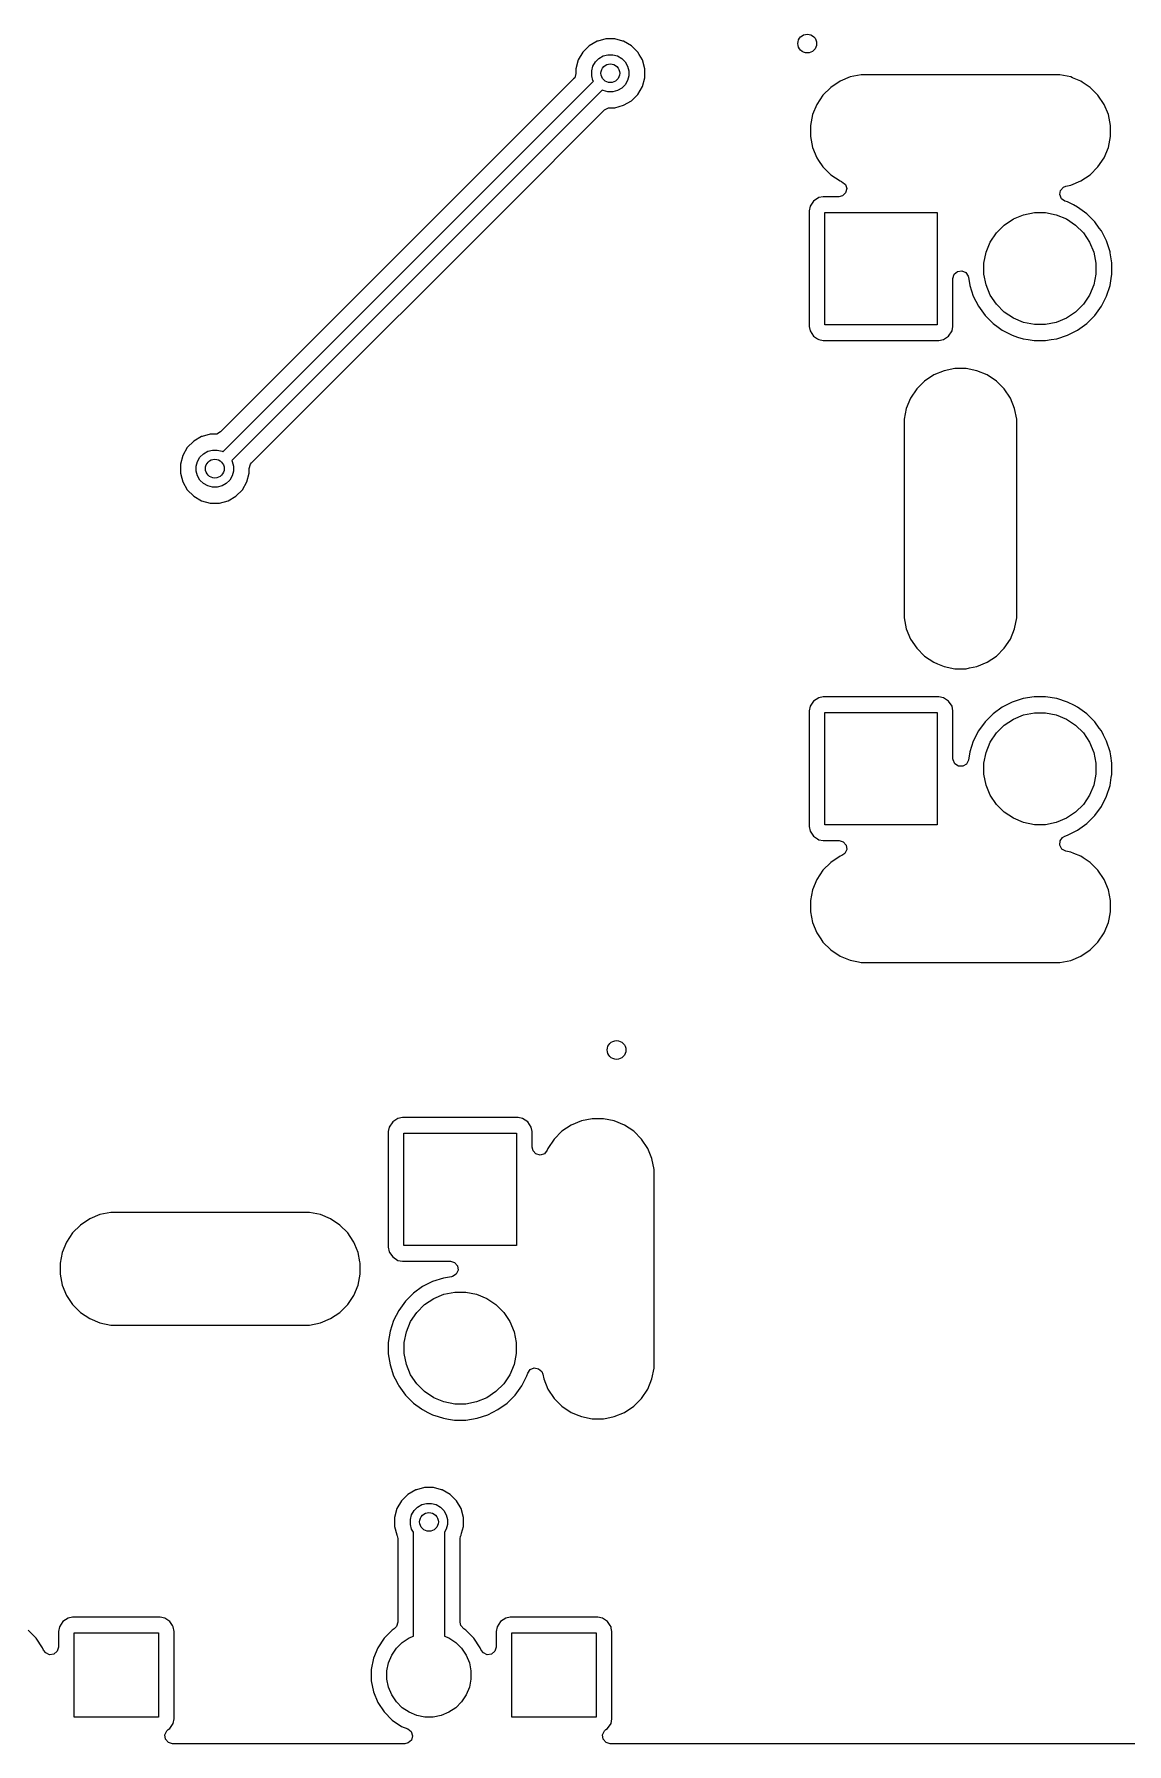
# Model space of a CAD drawing. Extents: x 45 to 205, y -97 to -37.
# Drawn here: x 132.19 to 149.66, y -96.6 to -69.25 of the extents above; entities that cross this region are included whole.
import ezdxf

# ---------------------------------------------------------------- set-up
doc = ezdxf.new("R2010")
doc.units = 0
doc.layers.add('BLACK', color=7, linetype='CONTINUOUS')

msp = doc.modelspace()

# ---------------------------------------------------------------- linework, layer by layer
at = {"layer": 'BLACK', "linetype": 'CONTINUOUS'}
for p, q in [((141.061972, -69.434563), (140.959483, -69.537052)), ((141.061978, -69.434558), (141.061972, -69.434563)), ((141.187501, -69.362087), (141.061978, -69.434558)), ((141.198983, -69.35901), (141.187501, -69.362087)), ((141.327515, -69.32457), (141.198983, -69.35901)), ((141.472465, -69.32457), (141.327515, -69.32457)), ((141.600996, -69.35901), (141.472465, -69.32457)), ((141.612479, -69.362087), (141.600996, -69.35901)), ((141.738001, -69.434558), (141.612478, -69.362087)), ((141.612478, -69.362087), (141.612479, -69.362087)), ((141.738007, -69.434563), (141.738001, -69.434558)), ((141.840496, -69.537052), (141.738007, -69.434563)), ((140.887006, -69.662585), (140.84949, -69.802595)), ((140.887007, -69.662581), (140.887006, -69.662585)), ((140.959478, -69.537058), (140.887007, -69.662581)), ((140.959483, -69.537052), (140.959478, -69.537058)), ((141.122826, -69.760265), (141.161984, -69.692442)), ((141.161984, -69.692442), (141.217362, -69.637064)), ((141.217362, -69.637064), (141.285185, -69.597906)), ((141.285185, -69.597906), (141.360832, -69.577637)), ((141.360832, -69.577637), (141.439148, -69.577637)), ((141.439148, -69.577637), (141.514795, -69.597906)), ((141.514795, -69.597906), (141.582618, -69.637064)), ((141.582618, -69.637064), (141.637996, -69.692442)), ((141.637996, -69.692442), (141.677154, -69.760265)), ((141.840501, -69.537058), (141.840496, -69.537052)), ((141.860989, -69.572545), (141.840501, -69.537058)), ((141.912974, -69.662585), (141.860989, -69.572545)), ((141.95049, -69.802595), (141.912974, -69.662585)), ((140.813171, -69.966207), (135.166127, -75.613251)), ((135.203068, -75.930569), (141.130489, -70.003148)), ((140.829805, -69.945565), (140.813171, -69.966207)), ((140.84949, -69.878526), (140.829805, -69.945565)), ((140.84949, -69.802595), (140.84949, -69.802597)), ((140.84949, -69.802597), (140.84949, -69.878526)), ((141.102557, -69.835912), (141.122826, -69.760265)), ((141.102557, -69.914228), (141.102557, -69.835912)), ((141.122826, -69.989875), (141.102557, -69.914228)), ((141.130489, -70.003148), (141.122826, -69.989875)), ((141.677154, -69.989875), (141.637996, -70.057698)), ((141.677154, -69.760265), (141.697423, -69.835912)), ((141.697423, -69.914228), (141.677154, -69.989875)), ((141.697423, -69.835912), (141.697423, -69.914228)), ((141.912974, -70.087555), (141.95049, -69.947545)), ((141.95049, -69.947545), (141.95049, -69.802595)), ((145.073447, -70.002125), (144.925977, -70.100664)), ((145.073461, -70.002118), (145.073447, -70.002125)), ((145.237319, -69.934242), (145.073461, -70.002118)), ((145.237329, -69.934239), (145.237319, -69.934242)), ((145.411297, -69.899631), (145.237329, -69.934239)), ((145.438717, -69.899631), (145.411297, -69.899631)), ((145.439657, -69.89957), (145.438717, -69.899631)), ((145.499982, -69.89957), (145.439657, -69.89957)), ((145.557565, -69.899569), (145.499982, -69.89957)), ((145.557568, -69.89957), (145.557565, -69.899569)), ((148.499982, -69.89957), (145.557568, -69.89957)), ((148.588676, -69.899569), (148.499982, -69.89957)), ((148.588678, -69.899569), (148.588676, -69.899569)), ((148.762661, -69.934173), (148.588678, -69.899569)), ((148.790165, -69.945565), (148.762661, -69.934173)), ((148.926549, -70.002054), (148.790165, -69.945565)), ((148.92655, -70.002055), (148.926548, -70.002054)), ((148.926548, -70.002054), (148.926549, -70.002054)), ((148.947531, -70.016074), (148.92655, -70.002055)), ((141.271911, -70.14457), (135.34449, -76.071991)), ((141.285185, -70.152234), (141.271911, -70.14457)), ((141.360832, -70.172503), (141.285185, -70.152234)), ((141.439148, -70.172503), (141.360832, -70.172503)), ((141.514795, -70.152234), (141.439148, -70.172503)), ((141.582618, -70.113076), (141.514795, -70.152234)), ((141.637996, -70.057698), (141.582618, -70.113076)), ((141.738005, -70.315579), (141.840499, -70.213085)), ((141.840499, -70.213085), (141.912974, -70.087555)), ((144.800555, -70.226088), (144.702013, -70.373568)), ((144.800557, -70.226086), (144.800555, -70.226088)), ((144.925971, -70.100669), (144.800557, -70.226086)), ((144.925977, -70.100664), (144.925971, -70.100669)), ((149.074043, -70.100603), (148.947531, -70.016074)), ((149.074046, -70.100606), (149.074043, -70.100603)), ((149.199482, -70.22604), (149.074046, -70.100606)), ((149.298036, -70.373534), (149.199482, -70.22604)), ((139.695351, -72.075391), (141.308853, -70.461889)), ((141.308853, -70.461889), (141.370176, -70.428404)), ((141.370176, -70.428404), (141.396534, -70.42557)), ((141.396534, -70.42557), (141.472462, -70.42557)), ((141.472462, -70.42557), (141.472465, -70.42557)), ((141.472465, -70.42557), (141.612475, -70.388054)), ((141.612475, -70.388054), (141.738005, -70.315579)), ((144.634132, -70.537452), (144.59953, -70.711409)), ((144.634137, -70.537435), (144.634132, -70.537452)), ((144.702007, -70.373579), (144.634137, -70.537435)), ((144.702013, -70.373568), (144.702007, -70.373579)), ((149.365922, -70.537422), (149.298036, -70.373534)), ((149.365922, -70.537426), (149.365922, -70.537422)), ((149.365923, -70.537427), (149.365922, -70.537426)), ((149.40053, -70.711401), (149.365923, -70.537427)), ((144.59953, -70.711409), (144.59953, -70.88879)), ((149.40053, -70.711404), (149.40053, -70.711401)), ((149.40053, -70.888796), (149.40053, -70.711404)), ((144.59953, -70.88879), (144.634132, -71.062747)), ((144.634132, -71.062747), (144.634137, -71.062764)), ((144.634137, -71.062764), (144.702007, -71.22662)), ((149.298036, -71.226666), (149.365922, -71.062778)), ((149.365922, -71.062778), (149.40053, -70.888796)), ((144.702007, -71.22662), (144.702009, -71.226625)), ((144.702009, -71.226625), (144.702011, -71.226628)), ((144.702011, -71.226628), (144.730643, -71.26948)), ((144.730643, -71.26948), (144.800555, -71.374111)), ((144.800555, -71.374111), (144.800557, -71.374113)), ((144.800557, -71.374113), (144.925971, -71.49953)), ((149.074046, -71.499594), (149.199482, -71.37416)), ((149.199482, -71.37416), (149.298036, -71.226666)), ((144.925971, -71.49953), (144.925977, -71.499535)), ((144.925977, -71.499535), (145.073447, -71.598074)), ((145.073447, -71.598074), (145.073451, -71.598076)), ((145.073451, -71.598076), (145.073457, -71.59808)), ((145.073457, -71.59808), (145.098334, -71.608384)), ((145.098334, -71.608384), (145.104671, -71.61101)), ((145.104671, -71.61101), (145.159074, -71.654852)), ((145.159074, -71.654852), (145.181137, -71.721147)), ((148.762661, -71.666027), (148.92655, -71.598145)), ((148.92655, -71.598145), (149.074046, -71.499594)), ((144.649389, -71.919469), (144.594023, -72.00233)), ((144.73225, -71.864103), (144.649389, -71.919469)), ((144.732254, -71.864102), (144.73225, -71.864103)), ((144.805313, -71.84957), (144.732254, -71.864102)), ((145.057216, -71.84957), (144.805313, -71.84957)), ((145.112718, -71.836455), (145.057216, -71.84957)), ((145.163856, -71.788846), (145.112718, -71.836455)), ((145.181137, -71.721147), (145.163856, -71.788846)), ((148.586771, -71.817071), (148.598686, -71.748224)), ((148.613969, -71.881429), (148.586771, -71.817071)), ((148.598686, -71.748224), (148.64593, -71.696749)), ((148.671645, -71.920867), (148.613969, -71.881429)), ((148.64593, -71.696749), (148.685769, -71.68132)), ((148.711626, -71.933857), (148.671645, -71.920867)), ((148.685769, -71.68132), (148.762661, -71.666027)), ((136.359436, -75.411306), (139.695351, -72.075391)), ((144.594022, -72.002334), (144.57949, -72.075391)), ((144.57949, -72.075391), (144.57949, -73.924748)), ((144.594023, -72.00233), (144.594022, -72.002334)), ((144.82999, -73.90007), (144.82999, -72.10007)), ((144.82999, -72.10007), (146.62999, -72.10007)), ((146.62999, -72.10007), (146.62999, -73.90007)), ((147.845733, -72.206341), (148.008734, -72.138824)), ((148.008734, -72.138824), (148.181775, -72.104404)), ((148.181775, -72.104404), (148.358205, -72.104404)), ((148.358205, -72.104404), (148.531246, -72.138824)), ((148.531246, -72.138824), (148.694247, -72.206341)), ((148.711629, -71.933858), (148.711626, -71.933857)), ((148.805371, -71.981623), (148.711629, -71.933858)), ((148.872984, -72.016074), (148.805371, -71.981623)), ((148.872986, -72.016075), (148.872984, -72.016074)), ((148.872987, -72.016076), (148.872986, -72.016075)), ((149.019484, -72.122511), (148.872987, -72.016076)), ((149.019489, -72.122515), (149.019484, -72.122511)), ((149.147544, -72.25057), (149.019489, -72.122515)), ((147.476261, -72.575813), (147.574281, -72.429116)), ((147.574281, -72.429116), (147.699036, -72.304361)), ((147.699036, -72.304361), (147.845733, -72.206341)), ((148.694247, -72.206341), (148.840944, -72.304361)), ((148.840944, -72.304361), (148.965699, -72.429116)), ((148.965699, -72.429116), (149.063719, -72.575813)), ((149.147548, -72.250575), (149.147544, -72.25057)), ((149.220408, -72.35086), (149.147548, -72.250575)), ((149.253986, -72.397076), (149.220408, -72.35086)), ((149.290939, -72.4696), (149.253986, -72.397076)), ((149.336201, -72.55843), (149.290939, -72.4696)), ((147.374324, -72.911855), (147.408744, -72.738814)), ((147.408744, -72.738814), (147.476261, -72.575813)), ((149.063719, -72.575813), (149.131236, -72.738814)), ((149.131236, -72.738814), (149.165656, -72.911855)), ((149.336201, -72.558431), (149.336201, -72.55843)), ((149.392161, -72.730661), (149.336201, -72.558431)), ((149.394461, -72.745184), (149.392161, -72.730661)), ((149.42049, -72.909518), (149.394461, -72.745184)), ((147.374324, -73.088285), (147.374324, -72.911855)), ((149.165656, -72.911855), (149.165656, -73.088285)), ((149.42049, -73.090621), (149.42049, -72.909518)), ((146.88049, -73.157201), (146.900175, -73.090162)), ((146.88049, -73.924744), (146.88049, -73.157201)), ((146.900175, -73.090162), (146.952979, -73.044407)), ((146.952979, -73.044407), (147.022137, -73.034463)), ((147.022137, -73.034463), (147.085693, -73.063488)), ((147.085693, -73.063488), (147.123467, -73.122266)), ((147.123467, -73.122266), (147.126963, -73.137803)), ((147.126963, -73.137803), (147.147819, -73.26948)), ((147.147819, -73.26948), (147.203777, -73.441706)), ((147.408744, -73.261326), (147.374324, -73.088285)), ((147.476261, -73.424327), (147.408744, -73.261326)), ((149.131236, -73.261326), (149.063719, -73.424327)), ((149.165656, -73.088285), (149.131236, -73.261326)), ((149.336201, -73.441709), (149.392161, -73.269479)), ((149.392161, -73.269479), (149.409944, -73.157201)), ((149.409944, -73.157201), (149.42049, -73.090621)), ((147.203777, -73.441706), (147.203778, -73.441709)), ((147.203778, -73.441709), (147.285996, -73.603067)), ((147.574281, -73.571024), (147.476261, -73.424327)), ((149.063719, -73.424327), (148.965699, -73.571024)), ((149.253986, -73.603064), (149.336201, -73.441709)), ((147.285996, -73.603067), (147.392431, -73.749564)), ((147.392431, -73.749564), (147.392435, -73.749569)), ((147.392435, -73.749569), (147.52049, -73.877624)), ((147.699036, -73.695779), (147.574281, -73.571024)), ((147.845733, -73.793799), (147.699036, -73.695779)), ((148.008734, -73.861316), (147.845733, -73.793799)), ((148.694247, -73.793799), (148.531246, -73.861316)), ((148.840944, -73.695779), (148.694247, -73.793799)), ((148.965699, -73.571024), (148.840944, -73.695779)), ((149.019491, -73.877623), (149.147543, -73.749571)), ((149.147543, -73.749571), (149.253986, -73.603064)), ((144.57949, -73.924748), (144.594022, -73.997805)), ((144.594022, -73.997805), (144.594023, -73.997809)), ((144.594023, -73.997809), (144.594024, -73.99781)), ((144.594024, -73.99781), (144.649389, -74.080671)), ((144.649389, -74.080671), (144.711604, -74.122241)), ((146.62999, -73.90007), (144.82999, -73.90007)), ((146.72773, -74.136036), (146.810591, -74.080671)), ((146.810591, -74.080671), (146.865956, -73.99781)), ((146.865956, -73.99781), (146.88049, -73.924744)), ((147.52049, -73.877624), (147.520495, -73.877628)), ((147.520495, -73.877628), (147.60302, -73.937585)), ((147.60302, -73.937585), (147.666996, -73.984066)), ((147.666996, -73.984066), (147.739903, -74.021214)), ((147.739903, -74.021214), (147.82835, -74.066281)), ((147.82835, -74.066281), (147.828353, -74.066282)), ((147.828353, -74.066282), (147.914466, -74.094261)), ((147.914466, -74.094261), (148.000581, -74.122241)), ((148.181775, -73.895736), (148.008734, -73.861316)), ((148.358205, -73.895736), (148.181775, -73.895736)), ((148.531246, -73.861316), (148.358205, -73.895736)), ((148.539399, -74.122241), (148.711629, -74.066281)), ((148.711629, -74.066281), (148.872984, -73.984066)), ((148.872984, -73.984066), (149.019491, -73.877623)), ((144.711604, -74.122241), (144.73225, -74.136036)), ((144.73225, -74.136036), (144.732254, -74.136037)), ((144.732254, -74.136037), (144.805311, -74.150569)), ((144.805311, -74.150569), (144.805314, -74.15057)), ((144.805314, -74.15057), (144.805316, -74.15057)), ((144.805316, -74.15057), (146.654666, -74.15057)), ((146.654666, -74.15057), (146.654667, -74.150569)), ((146.654667, -74.150569), (146.72773, -74.136036)), ((148.000581, -74.122241), (148.083419, -74.135361)), ((148.083419, -74.135361), (148.179439, -74.15057)), ((148.179439, -74.15057), (148.179444, -74.15057)), ((148.179444, -74.15057), (148.360541, -74.15057)), ((148.360541, -74.15057), (148.4523, -74.136036)), ((148.4523, -74.136036), (148.539399, -74.122241)), ((146.737326, -74.634108), (146.573453, -74.701985)), ((146.737335, -74.634105), (146.737326, -74.634108)), ((146.9113, -74.599502), (146.737335, -74.634105)), ((146.911303, -74.599502), (146.9113, -74.599502)), ((147.088685, -74.599502), (146.911303, -74.599502)), ((147.088688, -74.599502), (147.088685, -74.599502)), ((147.262652, -74.634105), (147.088688, -74.599502)), ((147.262661, -74.634108), (147.262652, -74.634105)), ((147.426534, -74.701985), (147.262661, -74.634108)), ((146.300529, -74.925967), (146.201984, -75.073448)), ((146.300532, -74.925963), (146.300529, -74.925967)), ((146.425955, -74.80054), (146.300532, -74.925963)), ((146.425959, -74.800537), (146.425955, -74.80054)), ((146.57344, -74.701992), (146.425959, -74.800537)), ((146.573453, -74.701985), (146.57344, -74.701992)), ((147.426547, -74.701992), (147.426534, -74.701985)), ((147.574028, -74.800537), (147.426547, -74.701992)), ((147.574032, -74.80054), (147.574028, -74.800537)), ((147.699455, -74.925963), (147.574032, -74.80054)), ((147.699458, -74.925967), (147.699455, -74.925963)), ((147.798003, -75.073448), (147.699458, -74.925967)), ((146.201977, -75.073461), (146.1341, -75.237334)), ((146.201984, -75.073448), (146.201977, -75.073461)), ((147.79801, -75.073461), (147.798003, -75.073448)), ((147.865887, -75.237334), (147.79801, -75.073461)), ((135.661809, -76.108933), (136.359436, -75.411306)), ((146.134097, -75.237343), (146.099494, -75.411306)), ((146.099494, -75.411306), (146.099494, -78.588697)), ((146.1341, -75.237334), (146.134097, -75.237343)), ((147.86589, -75.237343), (147.865887, -75.237334)), ((147.900493, -75.411306), (147.86589, -75.237343)), ((147.900494, -75.411308), (147.900493, -75.411306)), ((147.900494, -75.411311), (147.900494, -75.411308)), ((147.900494, -75.447275), (147.900494, -75.411311)), ((147.900494, -78.442419), (147.900494, -75.447275)), ((134.862501, -75.687087), (134.736978, -75.759558)), ((134.873983, -75.68401), (134.862501, -75.687087)), ((135.002515, -75.64957), (134.873983, -75.68401)), ((135.078446, -75.64957), (135.002515, -75.64957)), ((135.104804, -75.646736), (135.078446, -75.64957)), ((135.166127, -75.613251), (135.104804, -75.646736)), ((134.562006, -75.987585), (134.52449, -76.127595)), ((134.562007, -75.987581), (134.562006, -75.987585)), ((134.634478, -75.862058), (134.562007, -75.987581)), ((134.634483, -75.862052), (134.634478, -75.862058)), ((134.736972, -75.759563), (134.634483, -75.862052)), ((134.736978, -75.759558), (134.736972, -75.759563)), ((134.797826, -76.085265), (134.836984, -76.017442)), ((134.836984, -76.017442), (134.892362, -75.962064)), ((134.892362, -75.962064), (134.960185, -75.922906)), ((134.960185, -75.922906), (135.035832, -75.902637)), ((135.035832, -75.902637), (135.114148, -75.902637)), ((135.114148, -75.902637), (135.189795, -75.922906)), ((135.189795, -75.922906), (135.203068, -75.930569)), ((134.52449, -76.127595), (134.52449, -76.272545)), ((134.52449, -76.272545), (134.546189, -76.353526)), ((134.777557, -76.160912), (134.797826, -76.085265)), ((134.777557, -76.239228), (134.777557, -76.160912)), ((134.797826, -76.314875), (134.777557, -76.239228)), ((135.34449, -76.071991), (135.352154, -76.085265)), ((135.352154, -76.085265), (135.372423, -76.160912)), ((135.372423, -76.239228), (135.352154, -76.314875)), ((135.372423, -76.160912), (135.372423, -76.239228)), ((135.587974, -76.412555), (135.62549, -76.272545)), ((135.62549, -76.196614), (135.645175, -76.129575)), ((135.62549, -76.272545), (135.62549, -76.196614)), ((135.645175, -76.129575), (135.661809, -76.108933)), ((134.546189, -76.353526), (134.562007, -76.412558)), ((134.562007, -76.412558), (134.634478, -76.538081)), ((134.634478, -76.538081), (134.63448, -76.538083)), ((134.63448, -76.538083), (134.634481, -76.538085)), ((134.634481, -76.538085), (134.736975, -76.640579)), ((134.836984, -76.382698), (134.797826, -76.314875)), ((134.892362, -76.438076), (134.836984, -76.382698)), ((134.960185, -76.477234), (134.892362, -76.438076)), ((135.035832, -76.497503), (134.960185, -76.477234)), ((135.114148, -76.497503), (135.035832, -76.497503)), ((135.189795, -76.477234), (135.114148, -76.497503)), ((135.257618, -76.438076), (135.189795, -76.477234)), ((135.312996, -76.382698), (135.257618, -76.438076)), ((135.352154, -76.314875), (135.312996, -76.382698)), ((135.413005, -76.640579), (135.515499, -76.538085)), ((135.515499, -76.538085), (135.587974, -76.412555)), ((134.736975, -76.640579), (134.736976, -76.64058)), ((134.736976, -76.64058), (134.736978, -76.640581)), ((134.736978, -76.640581), (134.862501, -76.713052)), ((134.862501, -76.713052), (134.862502, -76.713052)), ((134.862502, -76.713052), (134.862505, -76.713054)), ((134.862505, -76.713054), (135.002515, -76.75057)), ((135.002515, -76.75057), (135.002518, -76.75057)), ((135.002518, -76.75057), (135.147462, -76.75057)), ((135.147462, -76.75057), (135.147465, -76.75057)), ((135.147465, -76.75057), (135.287475, -76.713054)), ((135.287475, -76.713054), (135.413005, -76.640579)), ((147.900494, -78.500002), (147.900494, -78.442419)), ((146.099494, -78.588697), (146.134097, -78.76266)), ((146.134097, -78.76266), (146.1341, -78.762669)), ((146.1341, -78.762669), (146.201977, -78.926542)), ((147.798007, -78.926549), (147.865888, -78.762668)), ((147.865888, -78.762668), (147.900494, -78.588693)), ((147.900494, -78.588693), (147.900494, -78.500002)), ((146.201977, -78.926542), (146.201984, -78.926555)), ((146.201984, -78.926555), (146.300529, -79.074036)), ((147.699458, -79.074037), (147.798007, -78.926549)), ((146.300529, -79.074036), (146.300532, -79.07404)), ((146.300532, -79.07404), (146.425955, -79.199463)), ((146.425955, -79.199463), (146.425959, -79.199466)), ((146.425959, -79.199466), (146.57344, -79.298011)), ((146.57344, -79.298011), (146.573453, -79.298018)), ((146.573453, -79.298018), (146.630418, -79.321613)), ((147.26266, -79.365896), (147.426541, -79.298015)), ((147.426541, -79.298015), (147.574029, -79.199466)), ((147.574029, -79.199466), (147.699458, -79.074037)), ((146.630418, -79.321613), (146.737328, -79.365896)), ((146.737328, -79.365896), (146.73733, -79.365896)), ((146.73733, -79.365896), (146.737335, -79.365898)), ((146.737335, -79.365898), (146.911298, -79.400501)), ((146.911298, -79.400501), (146.911301, -79.400502)), ((146.911301, -79.400502), (146.911303, -79.400502)), ((146.911303, -79.400502), (147.088687, -79.400502)), ((147.088687, -79.400502), (147.088688, -79.400501)), ((147.088688, -79.400501), (147.146676, -79.388966)), ((147.146676, -79.388966), (147.262652, -79.365898)), ((147.262652, -79.365898), (147.262655, -79.365896)), ((147.262655, -79.365896), (147.26266, -79.365896)), ((144.805313, -79.84957), (144.732254, -79.864102)), ((144.805316, -79.84957), (144.805313, -79.84957)), ((146.654664, -79.84957), (144.805316, -79.84957)), ((146.654667, -79.84957), (146.654664, -79.84957)), ((146.727725, -79.864102), (146.654667, -79.84957)), ((148.179439, -79.84957), (148.000579, -79.877899)), ((148.179444, -79.84957), (148.179439, -79.84957)), ((148.360536, -79.84957), (148.179444, -79.84957)), ((148.360541, -79.84957), (148.360536, -79.84957)), ((148.5394, -79.877899), (148.360541, -79.84957)), ((144.594022, -80.002334), (144.57949, -80.075391)), ((144.57949, -80.075391), (144.57949, -81.924748)), ((144.594023, -80.00233), (144.594022, -80.002334)), ((144.649389, -79.919469), (144.594023, -80.00233)), ((144.73225, -79.864103), (144.649389, -79.919469)), ((144.732254, -79.864102), (144.73225, -79.864103)), ((144.82999, -81.90007), (144.82999, -80.10007)), ((144.82999, -80.10007), (146.62999, -80.10007)), ((146.62999, -80.10007), (146.62999, -81.90007)), ((146.727729, -79.864103), (146.727725, -79.864102)), ((146.729393, -79.865215), (146.727729, -79.864103)), ((146.810591, -79.919469), (146.729393, -79.865215)), ((146.865956, -80.00233), (146.810591, -79.919469)), ((146.865957, -80.002334), (146.865956, -80.00233)), ((146.880489, -80.075391), (146.865957, -80.002334)), ((146.88049, -80.075393), (146.880489, -80.075391)), ((146.88049, -80.842938), (146.88049, -80.075393)), ((147.52049, -80.122515), (147.392435, -80.25057)), ((147.520495, -80.122511), (147.52049, -80.122515)), ((147.666992, -80.016076), (147.520495, -80.122511)), ((147.82835, -79.933858), (147.666992, -80.016076)), ((147.828353, -79.933857), (147.82835, -79.933858)), ((148.000579, -79.877899), (147.828353, -79.933857)), ((148.008734, -80.138824), (148.181775, -80.104404)), ((148.181775, -80.104404), (148.358205, -80.104404)), ((148.358205, -80.104404), (148.531246, -80.138824)), ((148.711626, -79.933857), (148.5394, -79.877899)), ((148.711629, -79.933858), (148.711626, -79.933857)), ((148.82129, -79.989734), (148.711629, -79.933858)), ((148.872984, -80.016074), (148.82129, -79.989734)), ((148.872986, -80.016075), (148.872984, -80.016074)), ((148.872987, -80.016076), (148.872986, -80.016075)), ((149.019484, -80.122511), (148.872987, -80.016076)), ((149.019489, -80.122515), (149.019484, -80.122511)), ((149.147544, -80.25057), (149.019489, -80.122515)), ((147.285996, -80.397072), (147.203778, -80.55843)), ((147.392431, -80.250575), (147.285996, -80.397072)), ((147.392435, -80.25057), (147.392431, -80.250575)), ((147.574281, -80.429116), (147.699036, -80.304361)), ((147.699036, -80.304361), (147.845733, -80.206341)), ((147.845733, -80.206341), (148.008734, -80.138824)), ((148.531246, -80.138824), (148.694247, -80.206341)), ((148.694247, -80.206341), (148.840944, -80.304361)), ((148.840944, -80.304361), (148.965699, -80.429116)), ((149.147548, -80.250575), (149.147544, -80.25057)), ((149.219441, -80.349529), (149.147548, -80.250575)), ((149.253986, -80.397076), (149.219441, -80.349529)), ((149.287096, -80.462058), (149.253986, -80.397076)), ((147.203777, -80.558433), (147.147819, -80.730659)), ((147.203778, -80.55843), (147.203777, -80.558433)), ((147.408744, -80.738814), (147.476261, -80.575813)), ((147.476261, -80.575813), (147.574281, -80.429116)), ((148.965699, -80.429116), (149.063719, -80.575813)), ((149.063719, -80.575813), (149.131236, -80.738814)), ((149.336201, -80.55843), (149.287096, -80.462058)), ((149.336201, -80.558431), (149.336201, -80.55843)), ((149.392161, -80.730661), (149.336201, -80.558431)), ((146.881513, -80.85883), (146.88049, -80.842938)), ((146.909627, -80.922794), (146.881513, -80.85883)), ((146.967859, -80.961404), (146.909627, -80.922794)), ((147.097034, -80.925471), (147.037722, -80.962402)), ((147.126963, -80.862336), (147.097034, -80.925471)), ((147.147819, -80.730659), (147.126963, -80.862336)), ((147.374324, -80.911855), (147.408744, -80.738814)), ((147.374324, -81.088285), (147.374324, -80.911855)), ((149.131236, -80.738814), (149.165656, -80.911855)), ((149.165656, -80.911855), (149.165656, -81.088285)), ((149.402615, -80.796668), (149.392161, -80.730661)), ((149.42049, -80.909518), (149.402615, -80.796668)), ((149.42049, -81.090621), (149.42049, -80.909518)), ((147.037722, -80.962402), (146.967859, -80.961404)), ((147.408744, -81.261326), (147.374324, -81.088285)), ((149.165656, -81.088285), (149.131236, -81.261326)), ((149.392161, -81.269479), (149.412461, -81.141309)), ((149.412461, -81.141309), (149.42049, -81.090621)), ((147.476261, -81.424327), (147.408744, -81.261326)), ((147.574281, -81.571024), (147.476261, -81.424327)), ((149.063719, -81.424327), (148.965699, -81.571024)), ((149.131236, -81.261326), (149.063719, -81.424327)), ((149.253986, -81.603064), (149.336201, -81.441709)), ((149.336201, -81.441709), (149.392161, -81.269479)), ((147.699036, -81.695779), (147.574281, -81.571024)), ((147.845733, -81.793799), (147.699036, -81.695779)), ((148.840944, -81.695779), (148.694247, -81.793799)), ((148.965699, -81.571024), (148.840944, -81.695779)), ((149.019491, -81.877623), (149.147543, -81.749571)), ((149.147543, -81.749571), (149.253986, -81.603064)), ((144.57949, -81.924748), (144.594022, -81.997805)), ((144.594022, -81.997805), (144.594023, -81.997809)), ((144.594023, -81.997809), (144.604532, -82.013537)), ((144.604532, -82.013537), (144.649389, -82.080671)), ((146.62999, -81.90007), (144.82999, -81.90007)), ((148.008734, -81.861316), (147.845733, -81.793799)), ((148.181775, -81.895736), (148.008734, -81.861316)), ((148.358205, -81.895736), (148.181775, -81.895736)), ((148.531246, -81.861316), (148.358205, -81.895736)), ((148.694247, -81.793799), (148.531246, -81.861316)), ((148.711629, -82.066281), (148.872984, -81.984066)), ((148.872984, -81.984066), (149.019491, -81.877623)), ((144.649389, -82.080671), (144.713321, -82.123388)), ((144.713321, -82.123388), (144.73225, -82.136036)), ((144.73225, -82.136036), (144.732254, -82.136037)), ((144.732254, -82.136037), (144.805311, -82.150569)), ((144.805311, -82.150569), (144.805314, -82.15057)), ((144.805314, -82.15057), (145.057361, -82.15057)), ((145.057361, -82.15057), (145.1244, -82.170255)), ((145.1244, -82.170255), (145.170155, -82.223059)), ((145.180099, -82.292217), (145.151074, -82.355773)), ((145.170155, -82.223059), (145.180099, -82.292217)), ((148.589173, -82.225758), (148.592912, -82.155988)), ((148.623748, -82.286473), (148.589173, -82.225758)), ((148.592912, -82.155988), (148.633778, -82.099316)), ((148.685658, -82.318857), (148.623748, -82.286473)), ((148.633778, -82.099316), (148.671529, -82.079309)), ((148.671529, -82.079309), (148.711629, -82.066281)), ((148.762661, -82.334173), (148.685658, -82.318857)), ((144.925971, -82.500669), (144.800557, -82.626086)), ((144.925977, -82.500664), (144.925971, -82.500669)), ((145.073447, -82.402125), (144.925977, -82.500664)), ((145.073461, -82.402118), (145.073447, -82.402125)), ((145.104816, -82.38913), (145.073461, -82.402118)), ((145.151074, -82.355773), (145.104816, -82.38913)), ((148.81481, -82.355773), (148.762661, -82.334173)), ((148.926549, -82.402054), (148.81481, -82.355773)), ((148.92655, -82.402055), (148.926548, -82.402054)), ((148.926548, -82.402054), (148.926549, -82.402054)), ((148.962056, -82.425779), (148.92655, -82.402055)), ((149.074043, -82.500603), (148.962056, -82.425779)), ((149.074046, -82.500606), (149.074043, -82.500603)), ((149.199482, -82.62604), (149.074046, -82.500606)), ((144.702007, -82.773579), (144.634137, -82.937435)), ((144.702013, -82.773568), (144.702007, -82.773579)), ((144.800555, -82.626088), (144.702013, -82.773568)), ((144.800557, -82.626086), (144.800555, -82.626088)), ((149.298036, -82.773534), (149.199482, -82.62604)), ((149.365922, -82.937422), (149.298036, -82.773534)), ((144.634132, -82.937452), (144.59953, -83.111409)), ((144.59953, -83.111409), (144.59953, -83.28879)), ((144.634137, -82.937435), (144.634132, -82.937452)), ((149.365922, -82.937426), (149.365922, -82.937422)), ((149.365923, -82.937427), (149.365922, -82.937426)), ((149.40053, -83.111401), (149.365923, -82.937427)), ((149.40053, -83.288798), (149.40053, -83.111401)), ((144.59953, -83.28879), (144.634132, -83.462747)), ((149.365922, -83.462778), (149.377247, -83.405842)), ((149.377247, -83.405842), (149.40053, -83.288798)), ((144.634132, -83.462747), (144.634137, -83.462764)), ((144.634137, -83.462764), (144.702007, -83.62662)), ((144.702007, -83.62662), (144.702009, -83.626625)), ((144.702009, -83.626625), (144.702011, -83.626628)), ((144.702011, -83.626628), (144.766054, -83.722477)), ((149.199482, -83.77416), (149.298036, -83.626666)), ((149.298036, -83.626666), (149.365922, -83.462778)), ((144.766054, -83.722477), (144.800555, -83.774111)), ((144.800555, -83.774111), (144.800557, -83.774113)), ((144.800557, -83.774113), (144.925971, -83.89953)), ((144.925971, -83.89953), (144.925977, -83.899535)), ((144.925977, -83.899535), (145.073447, -83.998074)), ((148.92655, -83.998145), (149.074046, -83.899594)), ((149.074046, -83.899594), (149.199482, -83.77416)), ((145.073447, -83.998074), (145.073451, -83.998076)), ((145.073451, -83.998076), (145.073457, -83.99808)), ((145.073457, -83.99808), (145.237329, -84.065961)), ((145.237329, -84.065961), (145.368092, -84.091973)), ((145.368092, -84.091973), (145.411294, -84.100568)), ((145.411294, -84.100568), (145.411295, -84.100568)), ((145.411295, -84.100568), (145.435426, -84.100568)), ((145.435426, -84.100568), (145.447258, -84.100568)), ((145.447258, -84.100568), (145.447263, -84.10057)), ((145.447263, -84.10057), (145.499982, -84.10057)), ((145.499982, -84.10057), (145.557565, -84.100571)), ((145.557565, -84.100571), (145.557568, -84.10057)), ((145.557568, -84.10057), (148.44856, -84.10057)), ((148.44856, -84.10057), (148.44876, -84.100629)), ((148.44876, -84.100629), (148.499982, -84.100629)), ((148.499982, -84.100629), (148.499982, -84.10063)), ((148.499982, -84.10063), (148.588678, -84.100631)), ((148.588678, -84.100631), (148.762661, -84.066027)), ((148.762661, -84.066027), (148.92655, -83.998145)), ((137.919389, -86.649469), (137.864023, -86.73233)), ((138.00225, -86.594103), (137.919389, -86.649469)), ((138.002254, -86.594102), (138.00225, -86.594103)), ((138.075313, -86.57957), (138.002254, -86.594102)), ((138.075316, -86.57957), (138.075313, -86.57957)), ((139.924664, -86.57957), (138.075316, -86.57957)), ((139.924667, -86.57957), (139.924664, -86.57957)), ((139.997725, -86.594102), (139.924667, -86.57957)), ((139.997729, -86.594103), (139.997725, -86.594102)), ((139.99773, -86.594104), (139.997729, -86.594103)), ((140.080591, -86.649469), (139.99773, -86.594104)), ((140.135956, -86.73233), (140.080591, -86.649469)), ((140.937322, -86.634176), (140.773449, -86.702053)), ((140.937331, -86.634173), (140.937322, -86.634176)), ((141.111296, -86.59957), (140.937331, -86.634173)), ((141.111299, -86.59957), (141.111296, -86.59957)), ((141.288681, -86.59957), (141.111299, -86.59957)), ((141.288684, -86.59957), (141.288681, -86.59957)), ((141.462648, -86.634173), (141.288684, -86.59957)), ((141.462657, -86.634176), (141.462648, -86.634173)), ((141.62653, -86.702053), (141.462657, -86.634176)), ((137.864022, -86.732334), (137.84949, -86.805391)), ((137.84949, -86.805391), (137.84949, -88.654748)), ((137.864023, -86.73233), (137.864022, -86.732334)), ((138.09999, -88.63007), (138.09999, -86.83007)), ((138.09999, -86.83007), (139.89999, -86.83007)), ((139.89999, -86.83007), (139.89999, -88.63007)), ((140.135957, -86.732334), (140.135956, -86.73233)), ((140.150489, -86.805391), (140.135957, -86.732334)), ((140.15049, -86.805393), (140.150489, -86.805391)), ((140.15049, -87.057276), (140.15049, -86.805393)), ((140.500525, -86.926035), (140.40198, -87.073516)), ((140.500528, -86.926031), (140.500525, -86.926035)), ((140.625951, -86.800608), (140.500528, -86.926031)), ((140.625955, -86.800605), (140.625951, -86.800608)), ((140.773436, -86.70206), (140.625955, -86.800605)), ((140.773449, -86.702053), (140.773436, -86.70206)), ((141.626543, -86.70206), (141.62653, -86.702053)), ((141.774024, -86.800605), (141.626543, -86.70206)), ((141.774028, -86.800608), (141.774024, -86.800605)), ((141.899451, -86.926031), (141.774028, -86.800608)), ((141.899454, -86.926035), (141.899451, -86.926031)), ((141.997999, -87.073516), (141.899454, -86.926035)), ((140.163606, -87.112781), (140.15049, -87.057276)), ((140.211217, -87.163918), (140.163606, -87.112781)), ((140.278916, -87.181197), (140.211217, -87.163918)), ((140.34521, -87.159132), (140.278916, -87.181197)), ((140.389051, -87.104728), (140.34521, -87.159132)), ((140.401973, -87.073529), (140.389051, -87.104728)), ((140.40198, -87.073516), (140.401973, -87.073529)), ((141.998006, -87.073529), (141.997999, -87.073516)), ((142.065883, -87.237402), (141.998006, -87.073529)), ((142.065886, -87.237411), (142.065883, -87.237402)), ((142.100489, -87.411374), (142.065886, -87.237411)), ((142.10049, -87.411376), (142.100489, -87.411374)), ((142.10049, -90.588763), (142.10049, -87.411376)), ((132.92596, -88.300537), (132.800531, -88.425968)), ((133.073448, -88.201987), (132.92596, -88.300537)), ((133.237318, -88.134107), (133.073448, -88.201987)), ((133.237329, -88.134104), (133.237318, -88.134107)), ((133.411295, -88.099498), (133.237329, -88.134104)), ((133.551337, -88.099497), (133.411295, -88.099498)), ((133.551355, -88.099502), (133.551337, -88.099497)), ((136.499989, -88.099502), (133.551355, -88.099502)), ((136.588679, -88.099501), (136.499989, -88.099502)), ((136.588681, -88.099501), (136.588679, -88.099501)), ((136.762657, -88.134105), (136.588681, -88.099501)), ((136.762659, -88.134106), (136.762657, -88.134105)), ((136.762667, -88.134108), (136.762659, -88.134106)), ((136.926531, -88.201982), (136.762667, -88.134108)), ((136.926536, -88.201984), (136.926531, -88.201982)), ((136.926539, -88.201986), (136.926536, -88.201984)), ((137.074029, -88.300534), (136.926539, -88.201986)), ((137.199459, -88.425962), (137.074029, -88.300534)), ((132.701982, -88.573457), (132.634103, -88.737333)), ((132.800531, -88.425968), (132.701982, -88.573457)), ((137.287974, -88.558433), (137.199459, -88.425962)), ((137.29801, -88.573453), (137.287974, -88.558433)), ((137.313387, -88.610576), (137.29801, -88.573453)), ((137.365892, -88.737333), (137.313387, -88.610576)), ((132.6341, -88.737342), (132.599498, -88.911304)), ((132.634103, -88.737333), (132.6341, -88.737342)), ((137.396485, -88.891134), (137.365892, -88.737333)), ((137.84949, -88.654748), (137.864022, -88.727805)), ((137.864022, -88.727805), (137.864023, -88.727809)), ((137.864023, -88.727809), (137.870393, -88.737342)), ((137.870393, -88.737342), (137.919389, -88.810671)), ((137.919389, -88.810671), (138.00225, -88.866036)), ((138.00225, -88.866036), (138.002254, -88.866037)), ((138.002254, -88.866037), (138.075311, -88.880569)), ((138.075311, -88.880569), (138.075314, -88.88057)), ((138.075314, -88.88057), (138.842859, -88.88057)), ((139.89999, -88.63007), (138.09999, -88.63007)), ((138.842859, -88.88057), (138.909898, -88.900255)), ((132.599498, -88.911304), (132.599498, -89.088695)), ((132.599498, -89.088695), (132.6341, -89.262657)), ((137.365892, -89.262667), (137.400498, -89.088692)), ((137.400497, -88.911303), (137.396485, -88.891134)), ((137.400498, -88.911305), (137.400497, -88.911303)), ((137.400498, -88.911308), (137.400498, -88.911305)), ((137.400498, -89.088692), (137.400498, -88.911308)), ((138.730579, -89.147899), (138.558353, -89.203857)), ((138.862257, -89.127043), (138.730579, -89.147899)), ((138.877794, -89.123547), (138.862257, -89.127043)), ((138.936572, -89.085773), (138.877794, -89.123547)), ((138.909898, -88.900255), (138.955653, -88.953059)), ((138.965597, -89.022217), (138.936572, -89.085773)), ((138.955653, -88.953059), (138.965597, -89.022217)), ((132.6341, -89.262657), (132.634103, -89.262666)), ((132.634103, -89.262666), (132.701982, -89.426542)), ((132.701982, -89.426542), (132.701983, -89.426544)), ((132.701983, -89.426544), (132.701984, -89.426545)), ((132.701984, -89.426545), (132.800532, -89.574033)), ((137.199459, -89.574038), (137.298009, -89.426549)), ((137.298009, -89.426549), (137.365892, -89.262667)), ((138.25049, -89.392515), (138.122435, -89.52057)), ((138.250495, -89.392511), (138.25049, -89.392515)), ((138.396992, -89.286076), (138.250495, -89.392511)), ((138.55835, -89.203858), (138.396992, -89.286076)), ((138.558353, -89.203857), (138.55835, -89.203858)), ((138.575733, -89.476341), (138.738734, -89.408824)), ((138.738734, -89.408824), (138.911775, -89.374404)), ((138.911775, -89.374404), (139.088205, -89.374404)), ((139.088205, -89.374404), (139.261246, -89.408824)), ((139.261246, -89.408824), (139.424247, -89.476341)), ((132.800532, -89.574033), (132.925959, -89.699462)), ((132.925959, -89.699462), (133.073446, -89.798011)), ((136.926539, -89.798014), (137.074029, -89.699466)), ((137.074029, -89.699466), (137.199459, -89.574038)), ((138.015996, -89.667072), (137.933778, -89.82843)), ((138.122431, -89.520575), (138.015996, -89.667072)), ((138.122435, -89.52057), (138.122431, -89.520575)), ((138.206261, -89.845813), (138.304281, -89.699116)), ((138.304281, -89.699116), (138.429036, -89.574361)), ((138.429036, -89.574361), (138.575733, -89.476341)), ((139.424247, -89.476341), (139.570944, -89.574361)), ((139.570944, -89.574361), (139.695699, -89.699116)), ((139.695699, -89.699116), (139.793719, -89.845813)), ((133.073446, -89.798011), (133.073447, -89.798011)), ((133.073447, -89.798011), (133.073448, -89.798012)), ((133.073448, -89.798012), (133.237318, -89.865892)), ((133.237318, -89.865892), (133.237329, -89.865895)), ((133.237329, -89.865895), (133.411296, -89.900501)), ((133.411296, -89.900501), (133.411298, -89.900501)), ((133.411298, -89.900501), (133.437265, -89.900501)), ((133.437265, -89.900501), (133.437277, -89.900502)), ((133.437277, -89.900502), (133.447267, -89.900502)), ((133.447267, -89.900502), (136.562698, -89.900502)), ((136.562698, -89.900502), (136.56274, -89.900498)), ((136.56274, -89.900498), (136.588681, -89.900499)), ((136.588681, -89.900499), (136.762657, -89.865895)), ((136.762657, -89.865895), (136.926539, -89.798014)), ((137.933777, -89.828433), (137.877819, -90.000659)), ((137.933778, -89.82843), (137.933777, -89.828433)), ((138.138744, -90.008814), (138.206261, -89.845813)), ((139.793719, -89.845813), (139.861236, -90.008814)), ((137.877819, -90.000659), (137.84949, -90.179518)), ((137.84949, -90.179518), (137.84949, -90.360621)), ((138.104324, -90.181855), (138.138744, -90.008814)), ((138.104324, -90.358285), (138.104324, -90.181855)), ((139.861236, -90.008814), (139.895656, -90.181855)), ((139.895656, -90.181855), (139.895656, -90.358285)), ((137.84949, -90.360621), (137.877819, -90.53948)), ((138.138744, -90.531326), (138.104324, -90.358285)), ((139.895656, -90.358285), (139.861236, -90.531326)), ((137.877819, -90.53948), (137.933777, -90.711706)), ((137.933777, -90.711706), (137.933778, -90.711709)), ((137.933778, -90.711709), (137.959779, -90.762737)), ((137.959779, -90.762737), (138.005619, -90.852703)), ((138.206261, -90.694327), (138.138744, -90.531326)), ((138.304281, -90.841024), (138.206261, -90.694327)), ((139.793719, -90.694327), (139.695699, -90.841024)), ((139.861236, -90.531326), (139.793719, -90.694327)), ((139.983986, -90.873064), (140.066201, -90.711709)), ((140.066201, -90.711709), (140.07923, -90.671607)), ((140.07923, -90.671607), (140.118665, -90.613933)), ((140.118665, -90.613933), (140.183023, -90.586734)), ((140.183023, -90.586734), (140.25187, -90.598646)), ((140.25187, -90.598646), (140.303347, -90.645889)), ((140.303347, -90.645889), (140.318778, -90.685733)), ((140.318778, -90.685733), (140.334094, -90.762729)), ((140.334094, -90.762729), (140.334096, -90.762737)), ((140.334096, -90.762737), (140.401973, -90.92661)), ((141.998003, -90.926617), (142.065884, -90.762736)), ((142.065884, -90.762731), (142.065886, -90.762728)), ((142.065884, -90.762736), (142.065884, -90.762731)), ((142.065886, -90.762728), (142.100489, -90.588765)), ((142.100489, -90.588765), (142.10049, -90.588763)), ((138.005619, -90.852703), (138.015996, -90.873067)), ((138.015996, -90.873067), (138.122431, -91.019564)), ((138.122431, -91.019564), (138.122435, -91.019569)), ((138.122435, -91.019569), (138.25049, -91.147624)), ((138.429036, -90.965779), (138.304281, -90.841024)), ((138.575733, -91.063799), (138.429036, -90.965779)), ((138.738734, -91.131316), (138.575733, -91.063799)), ((139.424247, -91.063799), (139.261246, -91.131316)), ((139.570944, -90.965779), (139.424247, -91.063799)), ((139.695699, -90.841024), (139.570944, -90.965779)), ((139.749491, -91.147623), (139.877543, -91.019571)), ((139.877543, -91.019571), (139.983986, -90.873064)), ((140.401973, -90.92661), (140.40198, -90.926623)), ((140.40198, -90.926623), (140.500525, -91.074104)), ((141.899454, -91.074105), (141.998003, -90.926617)), ((138.25049, -91.147624), (138.250495, -91.147628)), ((138.250495, -91.147628), (138.378277, -91.240466)), ((138.378277, -91.240466), (138.396996, -91.254066)), ((138.396996, -91.254066), (138.483376, -91.298079)), ((138.483376, -91.298079), (138.55835, -91.336281)), ((138.55835, -91.336281), (138.558353, -91.336282)), ((138.558353, -91.336282), (138.644466, -91.364261)), ((138.911775, -91.165736), (138.738734, -91.131316)), ((139.088205, -91.165736), (138.911775, -91.165736)), ((139.261246, -91.131316), (139.088205, -91.165736)), ((139.269399, -91.392241), (139.441629, -91.336281)), ((139.441629, -91.336281), (139.602984, -91.254066)), ((139.602984, -91.254066), (139.749491, -91.147623)), ((140.500525, -91.074104), (140.500528, -91.074108)), ((140.500528, -91.074108), (140.625951, -91.199531)), ((140.625951, -91.199531), (140.625955, -91.199534)), ((140.625955, -91.199534), (140.773436, -91.298079)), ((140.773436, -91.298079), (140.773449, -91.298086)), ((140.773449, -91.298086), (140.896353, -91.348993)), ((141.462656, -91.365964), (141.626537, -91.298083)), ((141.626537, -91.298083), (141.774025, -91.199534)), ((141.774025, -91.199534), (141.899454, -91.074105)), ((138.644466, -91.364261), (138.730581, -91.392241)), ((138.730581, -91.392241), (138.813419, -91.405361)), ((138.813419, -91.405361), (138.909439, -91.42057)), ((138.909439, -91.42057), (138.909444, -91.42057)), ((138.909444, -91.42057), (139.090541, -91.42057)), ((139.090541, -91.42057), (139.177249, -91.406835)), ((139.177249, -91.406835), (139.269399, -91.392241)), ((140.896353, -91.348993), (140.937324, -91.365964)), ((140.937324, -91.365964), (140.937326, -91.365964)), ((140.937326, -91.365964), (140.937331, -91.365966)), ((140.937331, -91.365966), (141.111294, -91.400569)), ((141.111294, -91.400569), (141.111297, -91.40057)), ((141.111297, -91.40057), (141.111299, -91.40057)), ((141.111299, -91.40057), (141.288683, -91.40057)), ((141.288683, -91.40057), (141.288684, -91.400569)), ((141.288684, -91.400569), (141.346672, -91.389034)), ((141.346672, -91.389034), (141.462648, -91.365966)), ((141.462648, -91.365966), (141.462651, -91.365964)), ((141.462651, -91.365964), (141.462656, -91.365964)), ((138.059478, -92.712058), (137.987007, -92.837581)), ((138.059483, -92.712052), (138.059478, -92.712058)), ((138.161972, -92.609563), (138.059483, -92.712052)), ((138.161978, -92.609558), (138.161972, -92.609563)), ((138.287501, -92.537087), (138.161978, -92.609558)), ((138.298983, -92.53401), (138.287501, -92.537087)), ((138.427515, -92.49957), (138.298983, -92.53401)), ((138.572465, -92.49957), (138.427515, -92.49957)), ((138.700996, -92.53401), (138.572465, -92.49957)), ((138.712479, -92.537087), (138.700996, -92.53401)), ((138.838001, -92.609558), (138.712478, -92.537087)), ((138.712478, -92.537087), (138.712479, -92.537087)), ((138.838007, -92.609563), (138.838001, -92.609558)), ((138.940496, -92.712052), (138.838007, -92.609563)), ((138.940501, -92.712058), (138.940496, -92.712052)), ((138.94115, -92.713183), (138.940501, -92.712058)), ((139.012974, -92.837585), (138.94115, -92.713183)), ((137.987006, -92.837585), (137.94949, -92.977595)), ((137.94949, -92.977595), (137.94949, -93.122545)), ((137.987007, -92.837581), (137.987006, -92.837585)), ((138.202557, -93.010912), (138.222826, -92.935265)), ((138.222826, -92.935265), (138.261984, -92.867442)), ((138.261984, -92.867442), (138.317362, -92.812064)), ((138.317362, -92.812064), (138.385185, -92.772906)), ((138.385185, -92.772906), (138.460832, -92.752637)), ((138.460832, -92.752637), (138.539148, -92.752637)), ((138.539148, -92.752637), (138.614795, -92.772906)), ((138.614795, -92.772906), (138.682618, -92.812064)), ((138.682618, -92.812064), (138.737996, -92.867442)), ((138.737996, -92.867442), (138.777154, -92.935265)), ((138.777154, -92.935265), (138.797423, -93.010912)), ((139.05049, -92.977595), (139.012974, -92.837585)), ((139.05049, -93.122545), (139.05049, -92.977595)), ((137.94949, -93.122545), (137.986077, -93.259089)), ((137.986077, -93.259089), (137.987007, -93.262558)), ((138.202557, -93.089228), (138.202557, -93.010912)), ((138.222826, -93.164875), (138.202557, -93.089228)), ((138.24999, -93.211923), (138.222826, -93.164875)), ((138.24999, -94.876526), (138.24999, -93.211923)), ((138.777154, -93.164875), (138.74999, -93.211923)), ((138.74999, -93.211923), (138.74999, -94.876526)), ((138.797423, -93.089228), (138.777154, -93.164875)), ((138.797423, -93.010912), (138.797423, -93.089228)), ((139.012974, -93.262555), (139.02236, -93.227527)), ((139.02236, -93.227527), (139.05049, -93.122545)), ((137.987007, -93.262558), (137.990049, -93.269901)), ((137.990049, -93.269901), (137.99949, -93.317358)), ((137.99949, -93.317358), (137.99949, -94.655124)), ((139.00049, -93.317358), (139.005401, -93.282805)), ((139.00049, -94.655124), (139.00049, -93.317358)), ((139.005401, -93.282805), (139.009561, -93.268465)), ((139.009561, -93.268465), (139.012974, -93.262555)), ((132.72725, -94.589103), (132.644389, -94.644469)), ((132.727254, -94.589102), (132.72725, -94.589103)), ((132.800313, -94.57457), (132.727254, -94.589102)), ((132.800316, -94.57457), (132.800313, -94.57457)), ((134.199664, -94.57457), (132.800316, -94.57457)), ((134.199667, -94.57457), (134.199664, -94.57457)), ((134.272725, -94.589102), (134.199667, -94.57457)), ((134.272729, -94.589103), (134.272725, -94.589102)), ((134.289142, -94.60007), (134.272729, -94.589103)), ((134.355591, -94.644469), (134.289142, -94.60007)), ((139.72725, -94.589103), (139.644389, -94.644469)), ((139.727254, -94.589102), (139.72725, -94.589103)), ((139.800313, -94.57457), (139.727254, -94.589102)), ((139.800316, -94.57457), (139.800313, -94.57457)), ((141.199664, -94.57457), (139.800316, -94.57457)), ((141.199667, -94.57457), (141.199664, -94.57457)), ((141.272725, -94.589102), (141.199667, -94.57457)), ((141.272729, -94.589103), (141.272725, -94.589102)), ((141.289142, -94.60007), (141.272729, -94.589103)), ((141.355591, -94.644469), (141.289142, -94.60007)), ((132.21887, -94.910094), (132.089965, -94.781189)), ((132.589022, -94.727334), (132.57449, -94.800391)), ((132.57449, -94.800391), (132.57449, -95.052304)), ((132.589023, -94.72733), (132.589022, -94.727334)), ((132.644389, -94.644469), (132.589023, -94.72733)), ((132.82499, -96.17507), (132.82499, -94.82507)), ((132.82499, -94.82507), (134.17499, -94.82507)), ((134.17499, -94.82507), (134.17499, -96.17507)), ((134.395778, -94.704614), (134.355591, -94.644469)), ((134.410956, -94.72733), (134.395778, -94.704614)), ((134.410957, -94.727334), (134.410956, -94.72733)), ((134.425489, -94.800391), (134.410957, -94.727334)), ((134.42549, -94.800393), (134.425489, -94.800391)), ((134.42549, -94.800396), (134.42549, -94.800393)), ((134.42549, -96.199744), (134.42549, -94.800396)), ((137.910014, -94.781189), (137.781109, -94.910094)), ((137.910018, -94.781186), (137.910014, -94.781189)), ((137.944381, -94.758226), (137.910018, -94.781186)), ((137.979805, -94.722163), (137.944381, -94.758226)), ((137.99949, -94.655124), (137.979805, -94.722163)), ((138.181797, -94.904773), (138.24999, -94.876526)), ((138.74999, -94.876526), (138.818183, -94.904773)), ((139.010794, -94.704614), (139.00049, -94.655124)), ((139.055599, -94.758226), (139.010794, -94.704614)), ((139.089961, -94.781186), (139.055599, -94.758226)), ((139.089965, -94.781189), (139.089961, -94.781186)), ((139.21887, -94.910094), (139.089965, -94.781189)), ((139.589022, -94.727334), (139.57449, -94.800391)), ((139.57449, -94.800391), (139.57449, -95.052304)), ((139.589023, -94.72733), (139.589022, -94.727334)), ((139.644389, -94.644469), (139.589023, -94.72733)), ((139.82499, -96.17507), (139.82499, -94.82507)), ((139.82499, -94.82507), (141.17499, -94.82507)), ((141.17499, -94.82507), (141.17499, -96.17507)), ((141.395778, -94.704614), (141.355591, -94.644469)), ((141.410956, -94.72733), (141.395778, -94.704614)), ((141.410957, -94.727334), (141.410956, -94.72733)), ((141.415753, -94.751447), (141.410957, -94.727334)), ((141.425489, -94.800391), (141.415753, -94.751447)), ((141.42549, -94.800393), (141.425489, -94.800391)), ((141.42549, -94.800396), (141.42549, -94.800393)), ((141.42549, -95.546649), (141.42549, -94.800396)), ((132.218876, -94.910102), (132.21887, -94.910094)), ((132.320156, -95.061678), (132.218876, -94.910102)), ((132.320156, -95.061679), (132.320156, -95.061678)), ((132.335929, -95.099757), (132.320156, -95.061679)), ((132.369287, -95.146017), (132.335929, -95.099757)), ((132.432843, -95.175042), (132.369287, -95.146017)), ((132.502001, -95.165098), (132.432843, -95.175042)), ((132.554805, -95.119343), (132.502001, -95.165098)), ((132.57449, -95.052304), (132.554805, -95.119343)), ((137.679821, -95.061682), (137.610058, -95.230107)), ((137.679823, -95.061678), (137.679821, -95.061682)), ((137.781103, -94.910102), (137.679823, -95.061678)), ((137.781109, -94.910094), (137.781103, -94.910102)), ((137.904693, -95.181877), (137.978208, -95.071855)), ((137.978208, -95.071855), (138.071775, -94.978288)), ((138.071775, -94.978288), (138.181797, -94.904773)), ((138.818183, -94.904773), (138.928205, -94.978288)), ((138.928205, -94.978288), (139.021772, -95.071855)), ((139.021772, -95.071855), (139.095287, -95.181877)), ((139.218876, -94.910102), (139.21887, -94.910094)), ((139.320156, -95.061678), (139.218876, -94.910102)), ((139.320156, -95.061679), (139.320156, -95.061678)), ((139.335929, -95.099757), (139.320156, -95.061679)), ((139.369287, -95.146017), (139.335929, -95.099757)), ((139.432843, -95.175042), (139.369287, -95.146017)), ((139.502001, -95.165098), (139.432843, -95.175042)), ((139.554805, -95.119343), (139.502001, -95.165098)), ((139.57449, -95.052304), (139.554805, -95.119343)), ((137.610055, -95.230117), (137.57449, -95.408913)), ((137.57449, -95.408913), (137.57449, -95.408916)), ((137.57449, -95.408916), (137.57449, -95.591224)), ((137.610058, -95.230107), (137.610055, -95.230117)), ((137.82824, -95.433908), (137.854055, -95.304128)), ((137.82824, -95.566232), (137.82824, -95.433908)), ((137.854055, -95.304128), (137.904693, -95.181877)), ((139.095287, -95.181877), (139.145925, -95.304128)), ((139.145925, -95.304128), (139.17174, -95.433908)), ((139.17174, -95.433908), (139.17174, -95.566232)), ((137.57449, -95.591226), (137.574489, -95.591226)), ((137.574489, -95.591226), (137.610055, -95.770022)), ((137.57449, -95.591224), (137.57449, -95.591226)), ((137.854055, -95.696012), (137.82824, -95.566232)), ((137.904693, -95.818263), (137.854055, -95.696012)), ((139.145925, -95.696012), (139.095287, -95.818263)), ((139.17174, -95.566232), (139.145925, -95.696012)), ((141.42549, -96.199744), (141.42549, -95.546649)), ((137.610055, -95.770022), (137.610058, -95.770032)), ((137.610058, -95.770032), (137.679821, -95.938457)), ((137.679821, -95.938457), (137.679823, -95.938461)), ((137.679823, -95.938461), (137.781103, -96.090037)), ((137.978208, -95.928285), (137.904693, -95.818263)), ((138.071775, -96.021852), (137.978208, -95.928285)), ((139.021772, -95.928285), (138.928205, -96.021852)), ((139.095287, -95.818263), (139.021772, -95.928285)), ((134.17499, -96.17507), (132.82499, -96.17507)), ((134.410956, -96.27281), (134.42549, -96.199744)), ((137.781103, -96.090037), (137.781109, -96.090045)), ((137.781109, -96.090045), (137.910014, -96.21895)), ((137.910014, -96.21895), (137.910022, -96.218956)), ((137.910022, -96.218956), (138.061598, -96.320236)), ((138.181797, -96.095367), (138.071775, -96.021852)), ((138.304048, -96.146005), (138.181797, -96.095367)), ((138.433828, -96.17182), (138.304048, -96.146005)), ((138.566152, -96.17182), (138.433828, -96.17182)), ((138.695932, -96.146005), (138.566152, -96.17182)), ((138.818183, -96.095367), (138.695932, -96.146005)), ((138.928205, -96.021852), (138.818183, -96.095367)), ((141.17499, -96.17507), (139.82499, -96.17507)), ((141.410956, -96.27281), (141.42549, -96.199744)), ((134.276605, -96.457923), (134.30563, -96.394367)), ((134.286549, -96.527081), (134.276605, -96.457923)), ((134.332304, -96.579885), (134.286549, -96.527081)), ((134.30563, -96.394367), (134.330452, -96.372468)), ((134.330452, -96.372468), (134.355591, -96.355671)), ((134.355591, -96.355671), (134.410956, -96.27281)), ((138.061598, -96.320236), (138.061602, -96.320238)), ((138.061602, -96.320238), (138.160033, -96.361009)), ((138.160033, -96.361009), (138.214437, -96.40485)), ((138.219223, -96.538843), (138.168086, -96.586454)), ((138.214437, -96.40485), (138.236502, -96.471144)), ((138.236502, -96.471144), (138.219223, -96.538843)), ((141.276605, -96.457923), (141.30563, -96.394367)), ((141.286549, -96.527081), (141.276605, -96.457923)), ((141.332304, -96.579885), (141.286549, -96.527081)), ((141.30563, -96.394367), (141.330452, -96.372468)), ((141.330452, -96.372468), (141.355591, -96.355671)), ((141.355591, -96.355671), (141.410956, -96.27281)), ((134.399343, -96.59957), (134.332304, -96.579885)), ((138.112581, -96.59957), (134.399343, -96.59957)), ((138.168086, -96.586454), (138.112581, -96.59957)), ((141.399343, -96.59957), (141.332304, -96.579885)), ((189.84268, -96.59957), (141.399343, -96.59957))]:
    msp.add_line(p, q, dxfattribs=at)
at = {"layer": 'BLACK'}
for centre in [(144.54999, -69.40007), (141.39999, -69.87507), (135.07499, -76.20007), (141.49999, -85.50007), (138.49999, -93.05007)]:
    msp.add_circle(centre, 0.15, dxfattribs=at)

doc.saveas('drawing.dxf')
